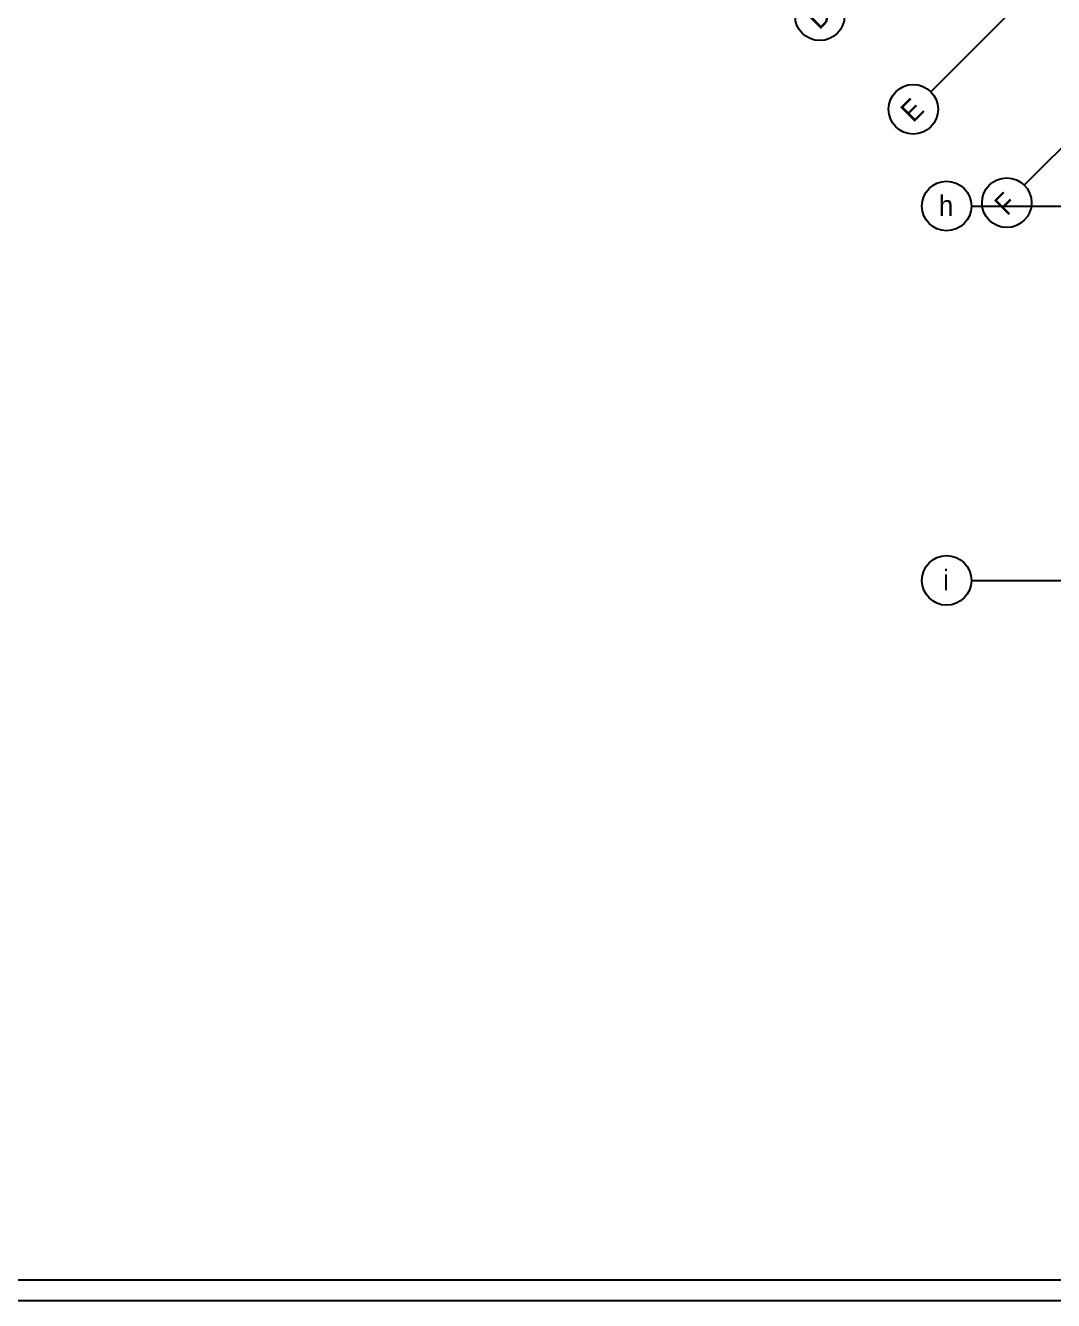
# Model space of a CAD drawing. Extents: x 460786 to 545292, y 30998 to 41694.
# Drawn here: x 485805 to 487049, y 37194 to 38737 of the extents above; entities that cross this region are included whole.
import ezdxf
from ezdxf.enums import TextEntityAlignment as Align

# ---------------------------------------------------------------- set-up
doc = ezdxf.new("R2010")
doc.units = 0
doc.header["$LTSCALE"] = 50
doc.header["$MEASUREMENT"] = 0
doc.linetypes.add('DASHDOT', pattern=[5.5, 5, -0.25, 0, -0.25])
doc.layers.get('0').update_dxf_attribs({"linetype": 'CONTINUOUS'})
for name, color, linetype in [('A-Aks Balonu', 2, 'CONTINUOUS'), ('A-Aks Yatay', 12, 'DASHDOT'), ('A-Lejant', 23, 'CONTINUOUS')]:
    doc.layers.add(name, color=color, linetype=linetype)
doc.styles.get("Standard").update_dxf_attribs({"font": 'arial.ttf', "width": 0.9})

# ---------------------------------------------------------------- blocks, each defined once
blk = doc.blocks.new('aks')
blk.add_circle((-0.8, 38.6), 60)
at = {"width": 0.9}
blk.add_attdef('AKSNO', text='', height=50, dxfattribs=at).set_placement((-0.8, 38.6), align=Align.MIDDLE_CENTER)

msp = doc.modelspace()

# ---------------------------------------------------------------- linework, layer by layer
at = {"layer": 'A-Aks Yatay', "ltscale": 1.5}
for p, q in [((486900.36, 38656.48), (488448.39, 40204.51)), ((487013.49, 38543.34), (488561.53, 40091.38)), ((486949.49, 38518.2), (494804.32, 38518.2)), ((486949.49, 38065.2), (494804.32, 38065.2))]:
    msp.add_line(p, q, dxfattribs=at)
at = {"layer": 'A-Lejant'}
msp.add_lwpolyline([(460786.15, 41693.81), (460786.15, 37193.81), (545291.84, 37193.81), (545291.84, 41693.81), (460786.15, 41693.81)], dxfattribs=at)
msp.add_lwpolyline([(460811.15, 41668.81), (460811.15, 37218.81), (545266.84, 37218.81), (545266.84, 41668.81)], close=True, dxfattribs=at)

# ---------------------------------------------------------------- block references
at = {"layer": 'A-Aks Balonu'}
ref = msp.add_blockref('aks', (486779.96, 38735.04), dxfattribs=dict(at, xscale=0.5, yscale=0.5, zscale=0.5, rotation=45))
ref.add_attrib('AKSNO', 'D', dxfattribs={"layer": '0', "height": 25, "rotation": 45, "width": 0.9}).set_placement((486764.61, 38747.61), align=Align.MIDDLE_CENTER)
ref = msp.add_blockref('aks', (486893.1, 38621.9), dxfattribs=dict(at, xscale=0.5, yscale=0.5, zscale=0.5, rotation=45))
ref.add_attrib('AKSNO', 'E', dxfattribs={"layer": '0', "height": 25, "rotation": 45, "width": 0.9}).set_placement((486877.71, 38634.44), align=Align.MIDDLE_CENTER)
ref = msp.add_blockref('aks', (487006.24, 38508.76), dxfattribs=dict(at, xscale=0.5, yscale=0.5, zscale=0.5, rotation=45))
ref.add_attrib('AKSNO', 'F', dxfattribs={"layer": '0', "height": 25, "rotation": 45, "width": 0.9}).set_placement((486990.61, 38521.06), align=Align.MIDDLE_CENTER)
ref = msp.add_blockref('aks', (486919.91, 38498.88), dxfattribs=dict(at, xscale=0.5, yscale=0.5, zscale=0.5))
ref.add_attrib('AKSNO', 'h', dxfattribs={"layer": '0', "height": 25, "width": 0.9}).set_placement((486918.75, 38518.63), align=Align.MIDDLE_CENTER)
ref = msp.add_blockref('aks', (486919.91, 38045.88), dxfattribs=dict(at, xscale=0.5, yscale=0.5, zscale=0.5))
ref.add_attrib('AKSNO', 'i', dxfattribs={"layer": '0', "height": 25, "width": 0.9}).set_placement((486918.73, 38065.63), align=Align.MIDDLE_CENTER)

doc.saveas('drawing.dxf')
